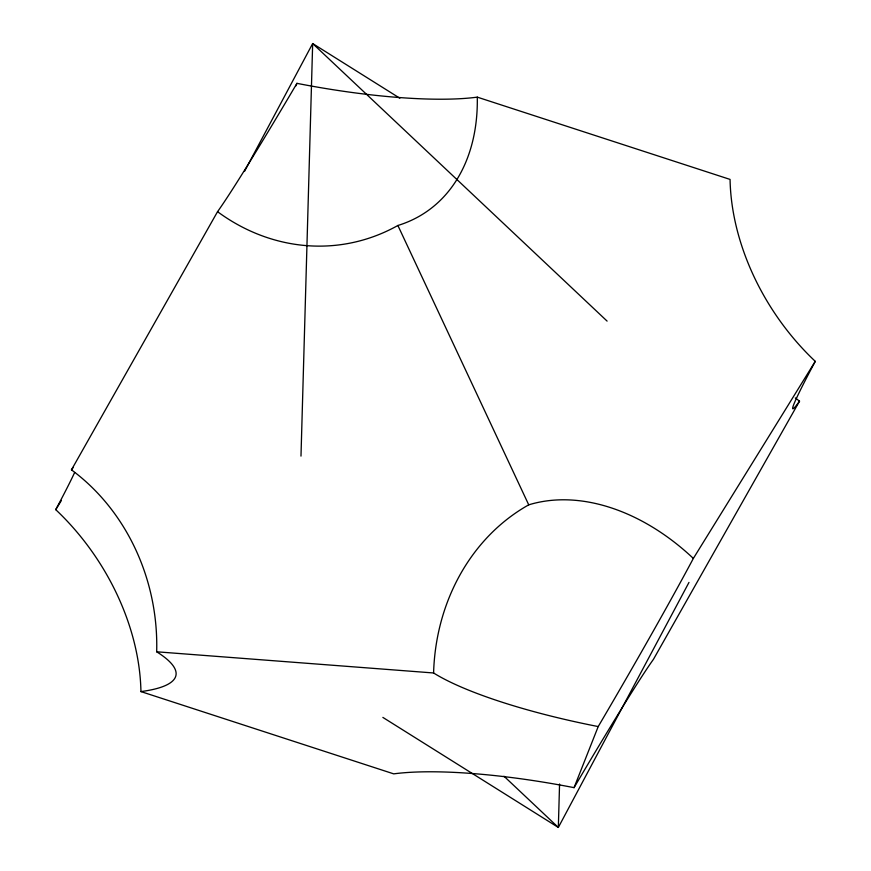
<?xml version="1.0" encoding="UTF-8"?>
<svg xmlns="http://www.w3.org/2000/svg" width="871" height="871" viewBox="0 0 871 871"><rect width="100%" height="100%" fill="white"/><g stroke="black" fill="none" stroke-linecap="round" stroke-linejoin="round"><path stroke-width="1.31" d="M300.985 456.11L312.667 43.55L399.833 98.216M559.563 784.02L558.333 827.45L382.87 717.41M295.955 85.837L296.946 83.344A203.085 42.037 10.6 0 0 477.286 97.138L730.061 179.415A203.085 144.325 56.3 0 0 815.267 361.345A203.085 6.489 -59.9 0 0 799.545 401.139L653.457 659.314A203.085 6.489 -59.9 0 0 574.054 787.656A203.085 42.037 10.6 0 0 393.714 773.862L140.939 691.585A203.085 144.325 56.3 0 0 55.733 509.655A203.085 6.489 -59.9 0 0 74.634 472.496M574.054 787.656L598.214 726.566A203.085 6.489 -59.9 0 0 693.349 558.431L815.267 361.345M244.479 171.445L312.667 43.55L607.098 321.105M688.983 582.405L558.333 827.45L503.993 776.224M140.939 691.585A203.085 42.037 10.6 0 0 156.671 651.791A203.085 179.872 81.3 0 0 71.455 469.861L217.543 211.686A203.085 6.489 -59.9 0 0 296.946 83.344M55.733 509.655L61.438 500.433M156.671 651.791L433.595 672.978A203.085 42.037 10.6 0 0 598.214 726.566M477.286 97.138A203.085 144.325 56.3 0 1 397.884 225.48L528.73 504.842A203.085 144.325 56.3 0 1 693.349 558.431M799.545 401.139A203.085 179.872 81.3 0 1 795.288 397.916M433.595 672.978A203.085 179.872 81.3 0 1 528.73 504.842M71.455 469.861A203.085 6.489 -59.9 0 1 73.36 467.27M397.884 225.48A203.085 179.872 81.3 0 1 217.543 211.686"/></g></svg>
